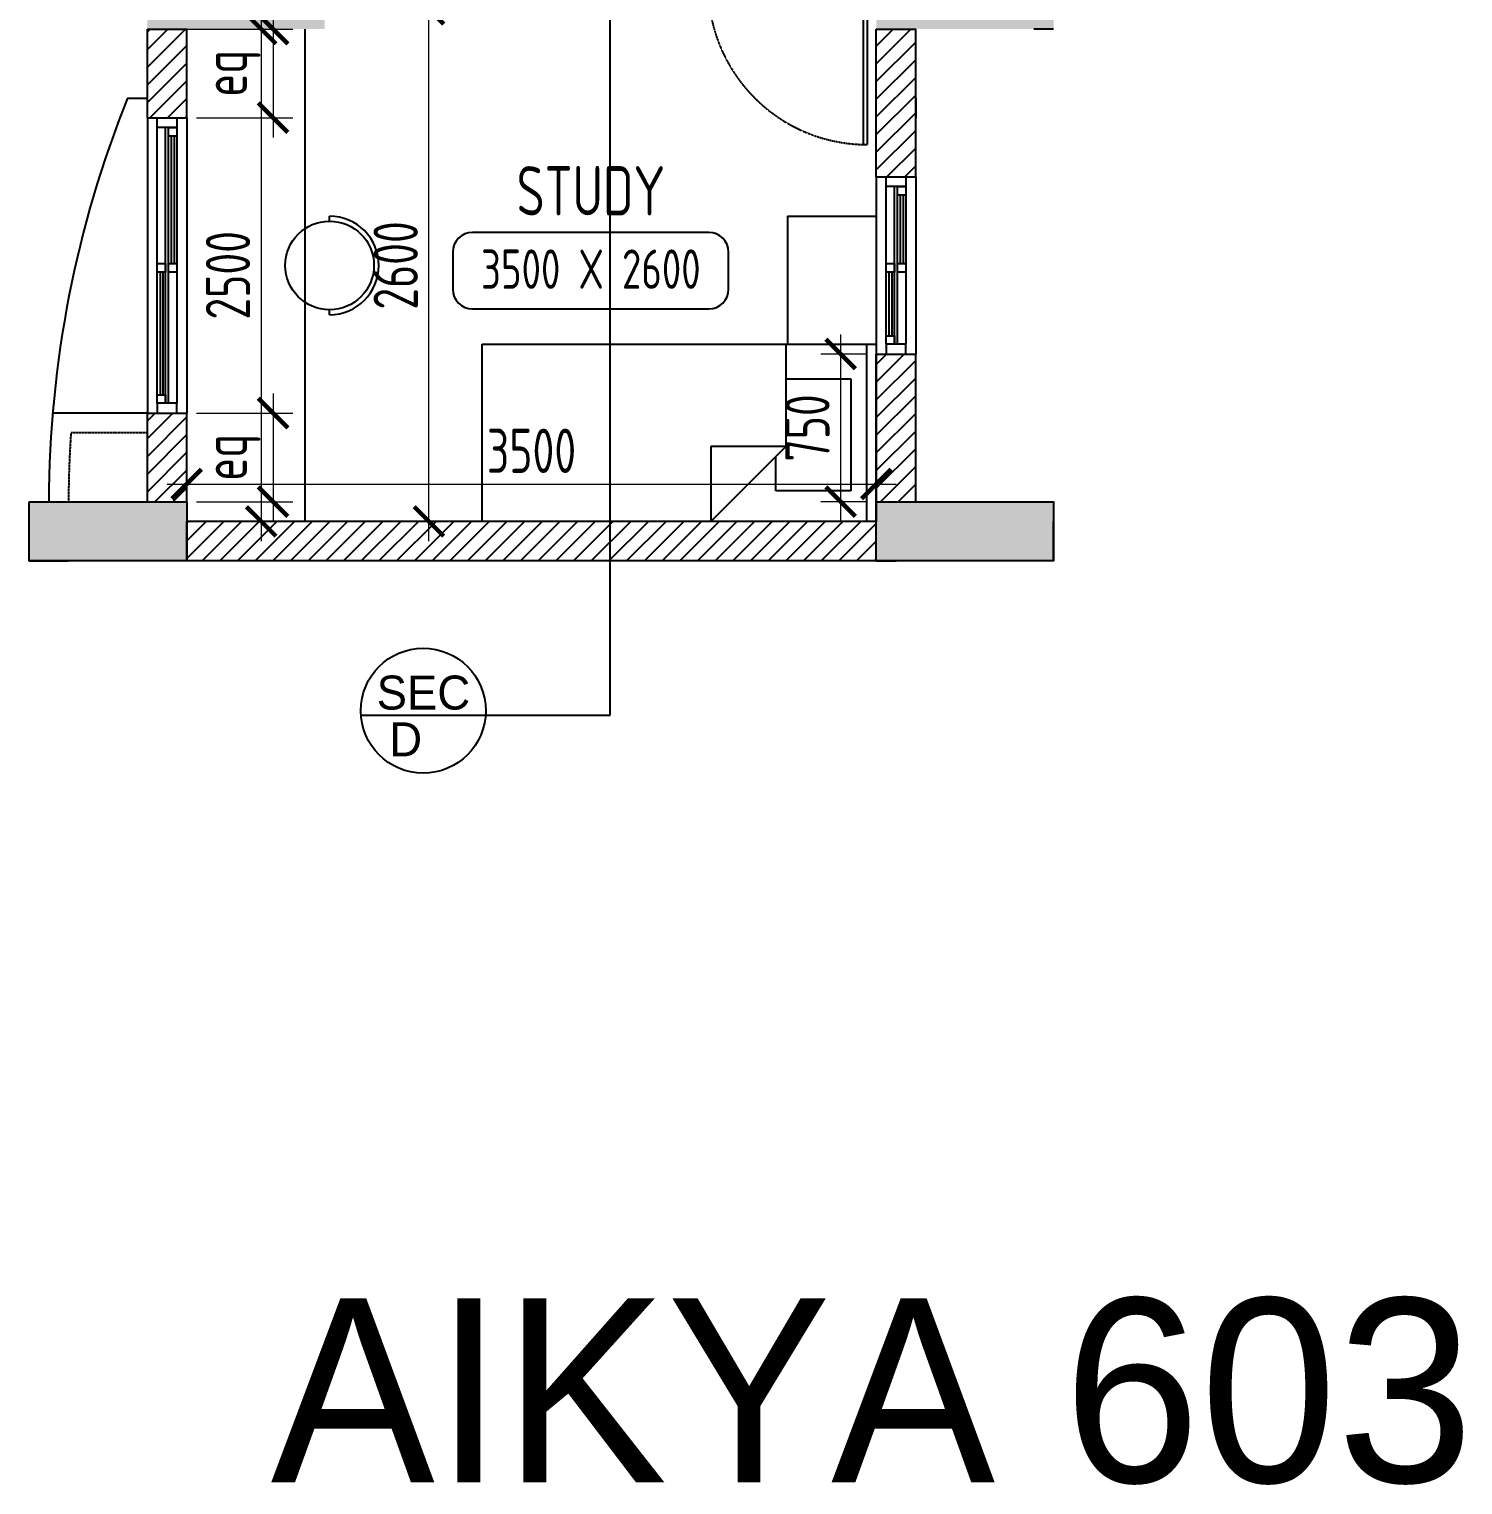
# Model space of a CAD drawing. Header units: millimetres. Extents: x -92307 to 258096, y -47434 to 112633.
# Drawn here: x -88323 to -81045, y -29200 to -21808 of the extents above; entities that cross this region are included whole.
import ezdxf
from ezdxf.enums import TextEntityAlignment as Align

# ---------------------------------------------------------------- set-up
doc = ezdxf.new("R2010")
doc.units = ezdxf.units.MM
doc.header["$LTSCALE"] = 10
doc.header["$PDMODE"] = 35
doc.header["$PDSIZE"] = 500
doc.linetypes.add('DASHED', pattern=[19.05, 12.7, -6.35])
doc.linetypes.add('HIDDEN', pattern=[9.525, 6.35, -3.175])
for name, color, linetype in [('07--DIM-1', 1, 'Continuous'), ('A--BLOCKWALL-1', 9, 'Continuous'), ('A--BLOCKWALL-2', 2, 'Continuous'), ('A--BLOCKWALL-3', 3, 'Continuous'), ('A--CONCRETE-HID', 9, 'HIDDEN'), ('A--DOWN', 34, 'Continuous'), ('A--FURNITURE-0', 253, 'Continuous'), ('A--GLAZING-0', 181, 'Continuous'), ('A--HATCH-1', 8, 'Continuous'), ('A--SPACENUMBER', 2, 'Continuous'), ('A--SPACENUMBER-1', 8, 'Continuous'), ('A--SPACEREF', 3, 'Continuous'), ('Typical floor Column Centre line$0$X-3rd Floor Column$0$A--COL250', 250, 'Continuous'), ('Typical floor Column Centre line$0$X-3rd Floor Column$0$A--CONCRETE-4', 4, 'Continuous')]:
    doc.layers.add(name, color=color, linetype=linetype)
doc.styles.add('ISO', font='isocp2.shx', dxfattribs={"width": 0.8})
doc.dimstyles.new('A-DIM-100', dxfattribs={"dimscale": 100, "dimtxt": 2.25, "dimasz": 1.5, "dimexe": 1, "dimexo": 0.5, "dimgap": 0, "dimtad": 0, "dimdec": 0, "dimzin": 12, "dimdsep": 46, "dimtxsty": 'ISO', "dimblk": 'ARCHTICK', "dimcen": 1, "dimdle": 1, "dimclrd": 8, "dimclre": 8, "dimclrt": 256, "dimadec": 0, "dimazin": 3, "dimtfac": 1, "dimtdec": 0, "dimtmove": 1, "dimatfit": 2, "dimfxl": 1, "dimtvp": 0.75, "dimtolj": 1, "dimtzin": 12, "dimlwd": 18, "dimlwe": 18, "dimarcsym": 0})
pattern_1 = [(45, (-75022.715, -24657.525), (-44.90128, 44.90128), [])]

# ---------------------------------------------------------------- blocks, each defined once
blk = doc.blocks.new('A$C142A61D3')
at = {"linetype": 'Continuous'}
for p, q in [((-2000, -450), (-2000, 450)), ((-2000, 450), (0, 450)), ((-460, 450), (-460, -70)), ((-50, 450), (-50, -450)), ((0, 450), (0, -450)), ((-460, 275), (-130, 275)), ((-130, 275), (-130, -295)), ((-840, -450), (-460, -70)), ((-840, -70), (-840, -450)), ((-460, -70), (-840, -70)), ((-510, -295), (-510, -120)), ((-130, -295), (-510, -295)), ((0, -450), (-2000, -450))]:
    blk.add_line(p, q, dxfattribs=at)
blk = doc.blocks.new('A$C337B3EF4')
for p, q in [((0, 225), (0, 250)), ((0, -250), (0, -225))]:
    blk.add_line(p, q)
blk.add_circle((0, 0), 225)
blk.add_arc((0, 0), 250, 270, 90)
blk = doc.blocks.new('A$C722A6C0C')
at = {"layer": 'A--DOWN'}
for p, q in [((0, -1450), (0, -50)), ((42.7, -1450), (42.7, -50)), ((100, -50), (100, -1450)), ((57.3, -1450), (57.3, -93))]:
    blk.add_line(p, q, dxfattribs=at)
for points in [[(100, -50), (0, -50), (0, 0), (100, 0)], [(100, -93), (57.3, -93), (57.3, -50), (100, -50)], [(42.7, -784), (0, -784), (0, -741), (42.7, -741)], [(100, -784), (57.3, -784), (57.3, -741), (100, -741)], [(42.7, -1450), (0, -1450), (0, -1407), (42.7, -1407)], [(100, -1450), (0, -1450), (0, -1500), (100, -1500)]]:
    blk.add_lwpolyline(points, close=True, dxfattribs=at)
at = {"layer": 'A--GLAZING-0'}
for p, q in [((71.6, -93), (71.6, -741)), ((85.6, -93), (85.6, -741)), ((14.4, -784), (14.4, -1407)), ((28.4, -784), (28.4, -1407))]:
    blk.add_line(p, q, dxfattribs=at)
blk = doc.blocks.new('A$C1CBF2325')
at = {"layer": 'A--DOWN'}
for p, q in [((100, 0), (0, 0)), ((0, 0), (0, -42)), ((100, 0), (100, -42)), ((25, -42), (0, -42)), ((25, -42), (25, -67)), ((75, -67), (25, -67)), ((75, -42), (75, -67)), ((75, -42), (100, -42)), ((78.8, -46.2), (78.8, -67)), ((78.8, -46.2), (886, -46.2)), ((78.8, -67), (886, -67)), ((886, -67), (886, -46.2)), ((25, -858), (0, -858)), ((0, -900), (0, -858)), ((75, -833), (25, -833)), ((25, -858), (25, -833)), ((75, -858), (75, -833)), ((75, -858), (100, -858)), ((100, -900), (100, -858)), ((100, -900), (0, -900))]:
    blk.add_line(p, q, dxfattribs=at)
at = {"layer": 'A--DOWN', "color": 8, "linetype": 'DASHED', "ltscale": 0.005}
blk.add_arc((78.8, -46.2), 807.5, 269.73187, 358.52905, dxfattribs=at)
blk = doc.blocks.new('A$C35654C4B')
at = {"layer": 'A--BLOCKWALL-1'}
for p, q in [((-900, 200), (0, 200)), ((-900, 0), (0, 0))]:
    blk.add_line(p, q, dxfattribs=at)
at = {"layer": 'A--DOWN'}
for p, q in [((-50, 150), (-850, 150)), ((-50, 107.3), (-850, 107.3)), ((-50, 92.7), (-807, 92.7)), ((-850, 50), (-50, 50))]:
    blk.add_line(p, q, dxfattribs=at)
for points in [[(-850, 50), (-850, 150), (-900, 150), (-900, 50)], [(-416, 107.3), (-416, 150), (-459, 150), (-459, 107.3)], [(-50, 107.3), (-50, 150), (-93, 150), (-93, 107.3)], [(-50, 50), (-50, 150), (0, 150), (0, 50)], [(-807, 50), (-807, 92.7), (-850, 92.7), (-850, 50)], [(-416, 50), (-416, 92.7), (-459, 92.7), (-459, 50)]]:
    blk.add_lwpolyline(points, close=True, dxfattribs=at)
at = {"layer": 'A--GLAZING-0'}
for p, q in [((-807, 78.4), (-459, 78.4)), ((-416, 135.6), (-93, 135.6)), ((-416, 121.6), (-93, 121.6)), ((-807, 64.4), (-459, 64.4))]:
    blk.add_line(p, q, dxfattribs=at)
blk = doc.blocks.new('SPACE')
at = {"layer": 'A--SPACENUMBER-1'}
blk.add_lwpolyline([(-600, 0), (600, 0, 0.41421356), (700, 100), (700, 288.5, 0.41421356), (600, 388.5), (-600, 388.5, 0.41421356), (-700, 288.5), (-700, 100, 0.41421356), (-600, 0, -0.05251446)], format="xyb", dxfattribs=at)
at = {"layer": 'A--SPACENUMBER', "style": 'ISO', "width": 0.8, "flags": 4}
blk.add_attdef('01', text='', height=250, dxfattribs=at).set_placement((0.455, 202.41), align=Align.MIDDLE)
at = {"layer": 'A--SPACEREF', "style": 'ISO', "width": 0.8, "flags": 4}
blk.add_attdef('S', text='', height=300, dxfattribs=at).set_placement((1.35, 474.975), align=Align.CENTER)
blk = doc.blocks.new('_ArchTick')
at = {"color": 0, "const_width": 0.15}
blk.add_lwpolyline([(-0.5, -0.5), (0.5, 0.5)], dxfattribs=at)
blk = doc.blocks.new('*D255')
at = {"layer": '07--DIM-1', "color": 8, "lineweight": 18}
for p, q in [((-87144.5, -21707.5), (-87144.5, -24407.5)), ((-87572.7, -21807.5), (-87044.5, -21807.5)), ((-87472.7, -24307.5), (-87044.5, -24307.5))]:
    blk.add_line(p, q, dxfattribs=at)
at = {"layer": 'Defpoints', "color": 0}
for p in [(-87622.7, -21807.5), (-87522.7, -24307.5), (-87144.5, -24307.5)]:
    blk.add_point(p, dxfattribs=at)
at = {"layer": '07--DIM-1', "color": 8, "lineweight": 18, "xscale": 150, "yscale": 150, "zscale": 150}
for p, rotation in [((-87144.5, -21807.5), 90), ((-87144.5, -24307.5), 270)]:
    blk.add_blockref('_ArchTick', p, dxfattribs=dict(at, rotation=rotation))
at = {"layer": '07--DIM-1', "insert": (-87313.3, -23057.5), "char_height": 225, "attachment_point": 5, "rotation": 90, "style": 'ISO'}
blk.add_mtext('\\A1;2500', dxfattribs=at)
blk = doc.blocks.new('*D263')
at = {"layer": '07--DIM-1', "color": 8, "lineweight": 18}
for p, q in [((-87084.8, -21707.5), (-87084.8, -22357.5)), ((-87472.7, -21807.5), (-86984.8, -21807.5)), ((-87472.7, -22257.5), (-86984.8, -22257.5))]:
    blk.add_line(p, q, dxfattribs=at)
at = {"layer": 'Defpoints', "color": 0}
for p in [(-87522.7, -21807.5), (-87522.7, -22257.5), (-87084.8, -22257.5)]:
    blk.add_point(p, dxfattribs=at)
at = {"layer": '07--DIM-1', "color": 8, "lineweight": 18, "xscale": 150, "yscale": 150, "zscale": 150}
for p, rotation in [((-87084.8, -21807.5), 90), ((-87084.8, -22257.5), 270)]:
    blk.add_blockref('_ArchTick', p, dxfattribs=dict(at, rotation=rotation))
at = {"layer": '07--DIM-1', "insert": (-87295.7, -22032.5), "char_height": 225, "attachment_point": 5, "rotation": 90, "style": 'ISO'}
blk.add_mtext('\\A1;eq', dxfattribs=at)
blk = doc.blocks.new('*D264')
at = {"layer": '07--DIM-1', "color": 8, "lineweight": 18}
for p, q in [((-87084.8, -23657.5), (-87084.8, -24307.5)), ((-87472.7, -23757.5), (-86984.8, -23757.5)), ((-87472.7, -24207.5), (-86984.8, -24207.5))]:
    blk.add_line(p, q, dxfattribs=at)
at = {"layer": 'Defpoints', "color": 0}
for p in [(-87522.7, -23757.5), (-87522.7, -24207.5), (-87084.8, -24207.5)]:
    blk.add_point(p, dxfattribs=at)
at = {"layer": '07--DIM-1', "color": 8, "lineweight": 18, "xscale": 150, "yscale": 150, "zscale": 150}
for p, rotation in [((-87084.8, -23757.5), 90), ((-87084.8, -24207.5), 270)]:
    blk.add_blockref('_ArchTick', p, dxfattribs=dict(at, rotation=rotation))
at = {"layer": '07--DIM-1', "insert": (-87295.7, -23982.5), "char_height": 225, "attachment_point": 5, "rotation": 90, "style": 'ISO'}
blk.add_mtext('\\A1;eq', dxfattribs=at)
blk = doc.blocks.new('*D270')
at = {"layer": '07--DIM-1', "color": 8, "lineweight": 18}
for p, q in [((-84203.7, -23357.5), (-84203.7, -24307.5)), ((-84072.7, -23457.5), (-84303.7, -23457.5)), ((-84072.7, -24207.5), (-84303.7, -24207.5))]:
    blk.add_line(p, q, dxfattribs=at)
at = {"layer": 'Defpoints', "color": 0}
for p in [(-84022.7, -23457.5), (-84203.7, -24207.5), (-84022.7, -24207.5)]:
    blk.add_point(p, dxfattribs=at)
at = {"layer": '07--DIM-1', "color": 8, "lineweight": 18, "xscale": 150, "yscale": 150, "zscale": 150}
for p, rotation in [((-84203.7, -23457.5), 90), ((-84203.7, -24207.5), 270)]:
    blk.add_blockref('_ArchTick', p, dxfattribs=dict(at, rotation=rotation))
at = {"layer": '07--DIM-1', "insert": (-84372.5, -23832.5), "char_height": 225, "attachment_point": 5, "rotation": 90, "style": 'ISO'}
blk.add_mtext('\\A1;750', dxfattribs=at)
blk = doc.blocks.new('*D271')
at = {"layer": '07--DIM-1', "color": 8, "lineweight": 18}
for p, q in [((-87522.7, -24257.5), (-87522.7, -24017.5)), ((-84022.7, -24257.5), (-84022.7, -24017.5)), ((-87622.7, -24117.5), (-83922.7, -24117.5))]:
    blk.add_line(p, q, dxfattribs=at)
at = {"layer": 'Defpoints', "color": 0}
for p in [(-84022.7, -24117.5), (-87522.7, -24307.5), (-84022.7, -24307.5)]:
    blk.add_point(p, dxfattribs=at)
at = {"layer": '07--DIM-1', "color": 8, "lineweight": 18, "xscale": 150, "yscale": 150, "zscale": 150, "rotation": 180}
blk.add_blockref('_ArchTick', (-87522.7, -24117.5), dxfattribs=at)
at = {"layer": '07--DIM-1', "color": 8, "lineweight": 18, "xscale": 150, "yscale": 150, "zscale": 150}
blk.add_blockref('_ArchTick', (-84022.7, -24117.5), dxfattribs=at)
at = {"layer": '07--DIM-1', "insert": (-85772.7, -23948.8), "char_height": 225, "attachment_point": 5, "style": 'ISO'}
blk.add_mtext('\\A1;3500', dxfattribs=at)
blk = doc.blocks.new('*D272')
at = {"layer": '07--DIM-1', "color": 8, "lineweight": 18}
for p, q in [((-86293.3, -24407.5), (-86293.3, -21607.5)), ((-86772.7, -21707.5), (-86193.3, -21707.5)), ((-86872.7, -24307.5), (-86193.3, -24307.5))]:
    blk.add_line(p, q, dxfattribs=at)
at = {"layer": 'Defpoints', "color": 0}
for p in [(-86822.7, -21707.5), (-86293.3, -21707.5), (-86922.7, -24307.5)]:
    blk.add_point(p, dxfattribs=at)
at = {"layer": '07--DIM-1', "color": 8, "lineweight": 18, "xscale": 150, "yscale": 150, "zscale": 150}
for p, rotation in [((-86293.3, -21707.5), 90), ((-86293.3, -24307.5), 270)]:
    blk.add_blockref('_ArchTick', p, dxfattribs=dict(at, rotation=rotation))
at = {"layer": '07--DIM-1', "insert": (-86462, -23007.5), "char_height": 225, "attachment_point": 5, "rotation": 90, "style": 'ISO'}
blk.add_mtext('\\A1;2600', dxfattribs=at)

msp = doc.modelspace()

# ---------------------------------------------------------------- hatches: boundary and pattern name
at = {"layer": 'A--HATCH-1'}
h = msp.add_hatch(dxfattribs=at)
h.set_pattern_fill('ANSI31', color=256, scale=20, style=0)
h.set_pattern_definition(pattern_1)
h.paths.add_polyline_path([(-87522.7, -22257.5), (-87522.7, -21807.5), (-87722.7, -21807.5), (-87722.7, -22257.5)])
h = msp.add_hatch(dxfattribs=at)
h.set_pattern_fill('ANSI31', color=256, scale=20, style=0)
h.set_pattern_definition(pattern_1)
h.paths.add_polyline_path([(-83822.7, -22557.5), (-83822.7, -21807.5), (-84022.7, -21807.5), (-84022.7, -22557.5)])
h = msp.add_hatch(dxfattribs=at)
h.set_pattern_fill('ANSI31', color=256, scale=20, style=0)
h.set_pattern_definition(pattern_1)
h.paths.add_polyline_path([(-83822.7, -24207.5), (-83822.7, -23457.5), (-84022.7, -23457.5), (-84022.7, -24207.5)])
h = msp.add_hatch(dxfattribs=at)
h.set_pattern_fill('ANSI31', color=256, scale=20, style=0)
h.set_pattern_definition(pattern_1)
h.paths.add_polyline_path([(-87522.7, -24207.5), (-87522.7, -23757.5), (-87722.7, -23757.5), (-87722.7, -24207.5)])
h = msp.add_hatch(dxfattribs=at)
h.set_pattern_fill('ANSI31', color=256, scale=20, style=0)
h.set_pattern_definition(pattern_1)
h.paths.add_polyline_path([(-84022.7, -24307.5), (-87522.7, -24307.5), (-87522.7, -24507.5), (-84022.7, -24507.5)])
at = {"layer": 'Typical floor Column Centre line$0$X-3rd Floor Column$0$A--COL250'}
h = msp.add_hatch(color=256, dxfattribs=at)
h.dxf.hatch_style = 1
h.paths.add_polyline_path([(-87722.7, -21507.5), (-86822.7, -21507.5), (-86822.7, -21807.5), (-87722.7, -21807.5)])
h = msp.add_hatch(color=256, dxfattribs=at)
h.dxf.hatch_style = 1
h.paths.add_polyline_path([(-84022.7, -21507.5), (-83122.7, -21507.5), (-83122.7, -21807.5), (-84022.7, -21807.5)])
h = msp.add_hatch(color=256, dxfattribs=at)
h.dxf.hatch_style = 1
h.paths.add_polyline_path([(-88322.7, -24207.5), (-87522.7, -24207.5), (-87522.7, -24507.5), (-88322.7, -24507.5)])
h = msp.add_hatch(color=256, dxfattribs=at)
h.dxf.hatch_style = 1
h.paths.add_polyline_path([(-84022.7, -24207.5), (-83122.7, -24207.5), (-83122.7, -24507.5), (-84022.7, -24507.5)])

# ---------------------------------------------------------------- linework, layer by layer
at = {"color": 6}
for p, q in [((-85372.7, -25291.1), (-85372.7, -9360.4)), ((-86638.6, -25291.1), (-86005.8, -25291.1)), ((-86005.8, -25291.1), (-85372.7, -25291.1))]:
    msp.add_line(p, q, dxfattribs=at)
msp.add_circle((-86322.2, -25268.5), 317.2, dxfattribs=at)
at = {"layer": 'A--BLOCKWALL-1'}
for p, q in [((-87722.7, -22257.5), (-87722.7, -23757.5)), ((-87522.7, -22257.5), (-87522.7, -23757.5))]:
    msp.add_line(p, q, dxfattribs=at)
at = {"layer": 'A--BLOCKWALL-2'}
for p, q in [((-83122.7, -21807.5), (-83222.7, -21807.5)), ((-87822.7, -22157.5), (-87722.7, -22157.5)), ((-83822.7, -22157.5), (-83822.7, -22257.5)), ((-87722.7, -23757.5), (-88203.2, -23757.5)), ((-84022.7, -24507.5), (-83922.7, -24507.5))]:
    msp.add_line(p, q, dxfattribs=at)
msp.add_arc((-82690.7, -24223.1), 5532.1, 158.0753, 179.83825, dxfattribs=at)
at = {"layer": 'A--BLOCKWALL-3'}
for p, q in [((-87722.7, -21807.5), (-87522.7, -21807.5)), ((-87722.7, -22257.5), (-87722.7, -21807.5)), ((-87522.7, -22257.5), (-87522.7, -21807.5)), ((-84022.7, -21807.5), (-83822.7, -21807.5)), ((-84022.7, -22557.5), (-84022.7, -21807.5)), ((-83822.7, -22557.5), (-83822.7, -21807.5)), ((-87722.7, -22257.5), (-87522.7, -22257.5)), ((-84022.7, -22557.5), (-83822.7, -22557.5)), ((-84022.7, -23457.5), (-83822.7, -23457.5)), ((-84022.7, -24207.5), (-84022.7, -23457.5)), ((-83822.7, -24207.5), (-83822.7, -23457.5)), ((-87722.7, -23757.5), (-87522.7, -23757.5)), ((-87722.7, -24207.5), (-87722.7, -23757.5)), ((-87522.7, -24207.5), (-87522.7, -23757.5)), ((-87722.7, -24207.5), (-87522.7, -24207.5)), ((-84022.7, -24207.5), (-83822.7, -24207.5)), ((-87522.7, -24507.5), (-87522.7, -24307.5)), ((-84022.7, -24307.5), (-87522.7, -24307.5)), ((-84022.7, -24507.5), (-84022.7, -24307.5)), ((-83122.7, -24507.5), (-83122.7, -24307.5)), ((-88322.7, -24507.5), (-88122.7, -24507.5)), ((-84022.7, -24507.5), (-87522.7, -24507.5))]:
    msp.add_line(p, q, dxfattribs=at)
at = {"layer": 'A--CONCRETE-HID', "ltscale": 0.01}
msp.add_line((-87722.7, -23857.5), (-88110.5, -23857.5), dxfattribs=at)
msp.add_arc((-82690.7, -24223.1), 5432.1, 176.14069, 179.83528, dxfattribs=at)
at = {"layer": 'A--FURNITURE-0'}
for p, q in [((-86922.7, -21807.5), (-86922.7, -24307.5)), ((-84472.7, -22757.5), (-84472.7, -23407.5)), ((-84472.7, -22757.5), (-84022.7, -22757.5))]:
    msp.add_line(p, q, dxfattribs=at)
at = {"layer": 'Typical floor Column Centre line$0$X-3rd Floor Column$0$A--CONCRETE-4'}
for points in [[(-88322.7, -24207.5), (-87522.7, -24207.5), (-87522.7, -24507.5), (-88322.7, -24507.5)], [(-84022.7, -24207.5), (-83122.7, -24207.5), (-83122.7, -24507.5), (-84022.7, -24507.5)]]:
    msp.add_lwpolyline(points, close=True, dxfattribs=at)

# ---------------------------------------------------------------- block references
at = {"layer": 'A--DOWN', "extrusion": (0, 0, -1), "xscale": -1, "zscale": -1, "rotation": 90}
msp.add_blockref('A$C1CBF2325', (84022.7, -21507.5), dxfattribs=at)
at = {"layer": 'A--DOWN'}
msp.add_blockref('A$C722A6C0C', (-87672.7, -22257.5), dxfattribs=at)
at = {"layer": 'A--DOWN', "xscale": -1, "rotation": 90}
msp.add_blockref('A$C35654C4B', (-83822.7, -23457.5), dxfattribs=at)
at = {"layer": 'A--FURNITURE-0'}
for name, p in [('A$C337B3EF4', (-86797.7, -23007.5)), ('A$C142A61D3', (-84022.7, -23857.5))]:
    msp.add_blockref(name, p, dxfattribs=at)
at = {"layer": 'A--SPACEREF'}
ref = msp.add_blockref('SPACE', (-85472.4, -23228.3), dxfattribs=at)
ref.add_attrib('01', '3500 X 2600', dxfattribs={"layer": 'A--SPACENUMBER', "height": 200, "style": 'ISO', "width": 0.8, "flags": 4}).set_placement((-85471.7, -23025.9), align=Align.MIDDLE)
ref.add_attrib('S', 'STUDY', dxfattribs={"height": 250, "style": 'ISO', "width": 0.8, "flags": 4}).set_placement((-85470.8, -22753.3), align=Align.CENTER)

# ---------------------------------------------------------------- texts
for s, height, p in [('SEC', 172.62, (-86558.8, -25262.7)), (' D ', 172.62, (-86558.8, -25500.1)), ('AIKYA 603', 933.32, (-87096.2, -29186.4))]:
    msp.add_text(s, height=height, dxfattribs=at).set_placement(p)

# ---------------------------------------------------------------- dimensions: what is measured, and where the dimension line sits
at = {"layer": '07--DIM-1'}
for base, p1, p2, picture, middle in [((-86293.3, -21707.5), (-86922.7, -24307.5), (-86822.7, -21707.5), '*D272', (-86462, -23007.5)), ((-87144.5, -24307.5), (-87622.7, -21807.5), (-87522.7, -24307.5), '*D255', (-87313.3, -23057.5)), ((-84203.7, -24207.5), (-84022.7, -23457.5), (-84022.7, -24207.5), '*D270', (-84372.5, -23832.5))]:
    dim = msp.add_linear_dim(base=base, p1=p1, p2=p2, angle=90, dimstyle='A-DIM-100', dxfattribs=at)
    dim.commit()
    dim.dimension.update_dxf_attribs({"geometry": picture, "text_midpoint": middle})
for base, p1, p2, picture, middle in [((-87084.8, -22257.5), (-87522.7, -21807.5), (-87522.7, -22257.5), '*D263', (-87295.7, -22032.5)), ((-87084.8, -24207.5), (-87522.7, -23757.5), (-87522.7, -24207.5), '*D264', (-87295.7, -23982.5))]:
    dim = msp.add_linear_dim(base=base, p1=p1, p2=p2, angle=90, text='eq', dimstyle='A-DIM-100', dxfattribs=at)
    dim.commit()
    dim.dimension.update_dxf_attribs({"geometry": picture, "text_midpoint": middle})
dim = msp.add_linear_dim(base=(-84022.7, -24117.5), p1=(-87522.7, -24307.5), p2=(-84022.7, -24307.5), dimstyle='A-DIM-100', dxfattribs=at)
dim.commit()
dim.dimension.update_dxf_attribs({"geometry": '*D271', "text_midpoint": (-85772.7, -23948.8)})

doc.saveas('drawing.dxf')
